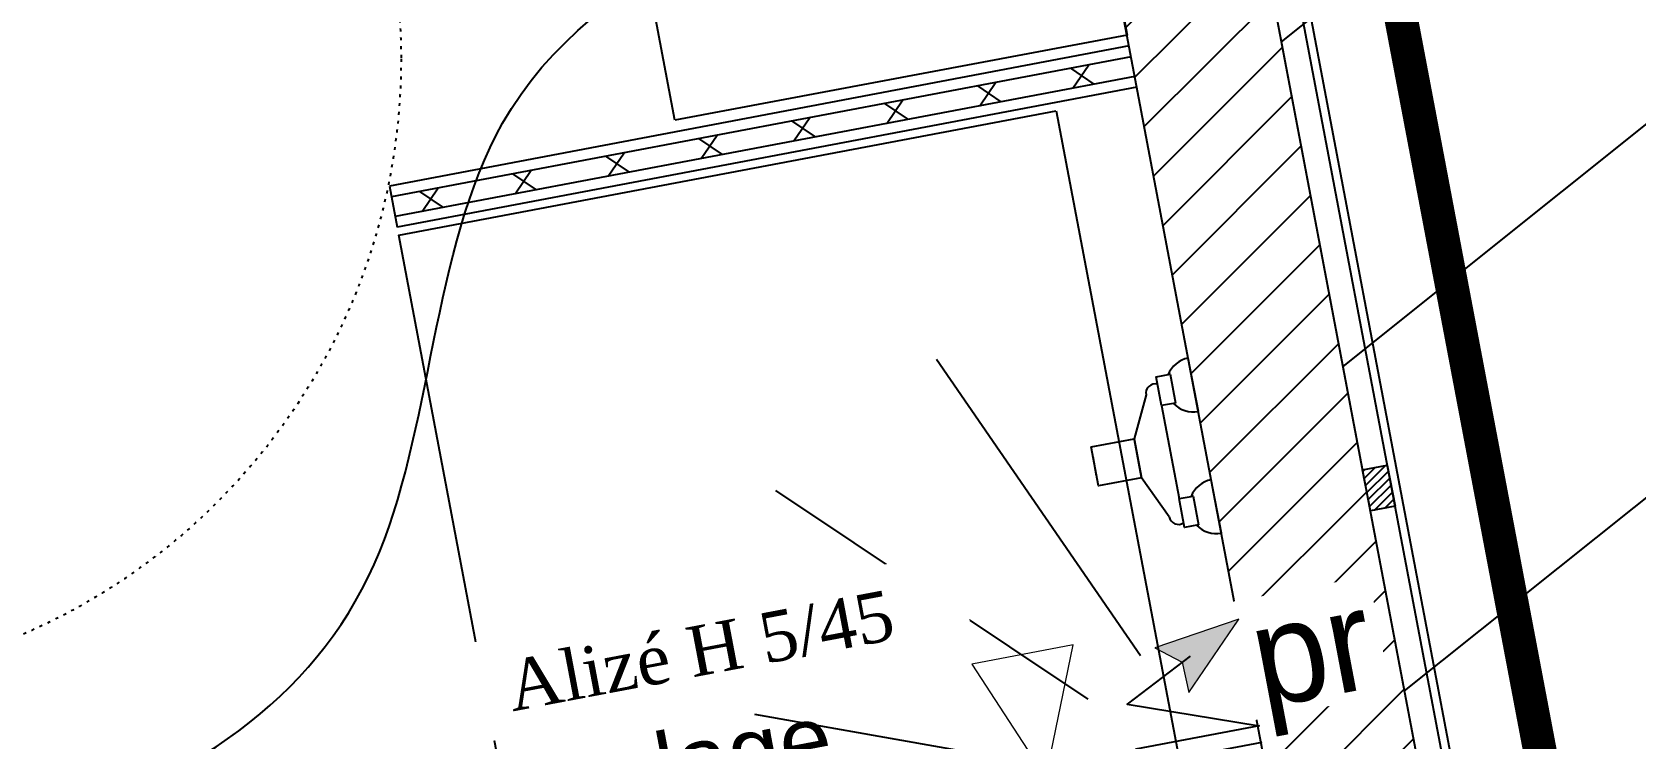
# Model space of a CAD drawing. Header units: centimetres. Extents: x 197412 to 267601, y -375791 to -305433.
# Drawn here: x 216468 to 218385, y -343928 to -343082 of the extents above; entities that cross this region are included whole.
import ezdxf

# ---------------------------------------------------------------- set-up
doc = ezdxf.new("R2010")
doc.units = ezdxf.units.CM
doc.linetypes.add('Style de ligne -5', pattern=[0.20828, 0.069425, -0.138855])
for name, color, linetype in [('3-BAT C-Niveau 0', 250, 'Continuous'), ('prlm-MOD', 64, 'Continuous'), ('prlm-MOD-PB', 123, 'Continuous'), ('prlm-VMC', 62, 'Continuous')]:
    doc.layers.add(name, color=color, linetype=linetype)
for name, color, linetype, lineweight in [('FAUX PLAFOND', 9, 'Continuous', 25), ('prlm-ELEC-CFO', 1, 'Continuous', 25), ('prlm-GAZ', 2, 'Continuous', 25)]:
    doc.layers.add(name, color=color, linetype=linetype, lineweight=lineweight)
doc.styles.add('Helvetica', font='arial.ttf')
doc.styles.add('prlm-elec-cfo', font='comic.ttf', dxfattribs={"height": 12})
doc.styles.add('prlm-vmc', font='pala.ttf', dxfattribs={"height": 14})

# ---------------------------------------------------------------- blocks, each defined once
blk = doc.blocks.new('xi.PR')
at = {"layer": 'prlm-ELEC-CFO', "lineweight": 5}
blk.add_hatch(color=0, dxfattribs=at).paths.add_polyline_path([(-3, 6), (-0.1, 3.7), (0, 0), (7.5, 7.5)])
at = {"layer": 'prlm-ELEC-CFO', "color": 0, "lineweight": 5, "flags": 128}
blk.add_lwpolyline([(-3, 6), (-0.1, 3.7), (0, 0), (7.5, 7.5)], close=True, dxfattribs=at)
at = {"layer": 'prlm-ELEC-CFO', "color": 0}
blk.add_lwpolyline([(0.95, 4.23), (-7.5, 0), (7.5, -5.5), (-7.5, -5.5), (-7.5, -7.5), (7.5, -7.5)], dxfattribs=at)
blk = doc.blocks.new('xi.dchrob')
at = {"layer": 'prlm-MOD', "color": 161}
for p, q in [((8.16, -2.3), (8.16, 2.3)), ((13.38, 1.16), (13.38, -1.16))]:
    blk.add_line(p, q, dxfattribs=at)
for points in [[(0, 10.66), (0, 4.16)], [(5.77, 7.56), (8.16, 2.38)], [(4.19, -5.66), (4.19, 5.66)], [(5.77, -7.26), (8.16, -2.37)], [(0, -4.16), (0, -10.66)]]:
    blk.add_lwpolyline(points, dxfattribs=at)
for points in [[(2.5, 9.16), (4.19, 9.16), (4.19, 5.66), (2.5, 5.66)], [(13.38, -2.37), (8.16, -2.37), (8.16, 2.38), (13.38, 2.38)], [(2.5, -5.66), (4.19, -5.66), (4.19, -9.16), (2.5, -9.16)]]:
    blk.add_lwpolyline(points, close=True, dxfattribs=at)
for centre, radius, start, end in [((0, 7.41), 3.25, 32.579, 90), ((4.65, 7.56), 1.13, 0, 114.0743), ((0, 7.41), 3.25, 270, 327.421), ((0, -7.41), 3.25, 32.579, 90), ((4.65, -7.26), 1.13, 245.9257, 360), ((0, -7.41), 3.25, 270, 327.421)]:
    blk.add_arc(centre, radius, start, end, dxfattribs=at)
blk = doc.blocks.new('xi.be')
at = {"layer": 'prlm-VMC', "color": 0, "linetype": 'ByBlock', "lineweight": 5, "flags": 128}
blk.add_lwpolyline([(-6.17, -15), (6.17, -15), (0, 0)], close=True, dxfattribs=at)
at = {"layer": 'prlm-VMC', "color": 0, "linetype": 'ByBlock', "lineweight": 5}
blk.add_solid([(0, -1), (5.17, -14), (-5.17, -14), (0, -1)], dxfattribs=at)
blk = doc.blocks.new('Groupe-207-1')
at = {"linetype": 'Continuous', "flags": 128}
blk.add_lwpolyline([(13479.5, -47118.25), (13464.67, -47039.63), (13518.72, -47029.44), (13533.54, -47108.05)], close=True, dxfattribs=at)
at = {"linetype": 'Continuous'}
for centre, major_axis in [((13500.42, -47073.48), (23.34, 4.4)), ((13519.9, -47069.71), (-0.28, 1.47)), ((13509.94, -47071.8), (-0.46, 2.46))]:
    blk.add_ellipse(centre, major_axis=major_axis, ratio=1, dxfattribs=at)
blk.add_open_spline([(13505.43, -47050.69), (13512.82, -47055.88), (13515.81, -47071.19), (13518.21, -47084.48), (13513.39, -47092.89)], degree=2, dxfattribs=at)
blk = doc.blocks.new('Groupe-208-1')
at = {"linetype": 'Continuous'}
for p, q in [((13535.14, -47182.33), (13510.78, -47146.86)), ((13528.89, -47187.49), (13491.57, -47162.52)), ((13528.01, -47196.25), (13489.03, -47189.35))]:
    blk.add_line(p, q, dxfattribs=at)
at = {"linetype": 'Continuous', "flags": 128}
blk.add_lwpolyline([(13525.08, -47117.13), (13539.97, -47195.73), (13461.36, -47210.61), (13446.48, -47132.01)], close=True, dxfattribs=at)

msp = doc.modelspace()

# ---------------------------------------------------------------- hatches: boundary and pattern name
at = {"linetype": 'Continuous'}
h = msp.add_hatch(dxfattribs=at)
h.set_pattern_fill('02_ISOLANT', color=256, scale=10, angle=-169.2764, style=0, pattern_type=2)
h.set_pattern_definition([(235.723595, (82441.66, 127994.64), (66.106423, -45.054865), []), (325.723595, (82441.66, 127994.64), (-45.054865, -66.106423), [])])
h.paths.add_polyline_path([(217786.5, -343135.4), (217782, -343111.8), (216897.7, -343279.3), (216902.2, -343302.9)])
at = {"layer": '3-BAT C-Niveau 0'}
h = msp.add_hatch(dxfattribs=at)
h.set_pattern_fill('MURS MACONNERIE-2', color=256, scale=10, style=0, pattern_type=2)
h.set_pattern_definition([(45, (82627.55, 127994.637), (-31.2347524, 39.0434405), [])])
h.paths.add_polyline_path([(218138.5, -344994.3), (218315.3, -344960.8), (217729.4, -341866.9), (217586, -342077.2)])
h = msp.add_hatch(dxfattribs=at)
h.set_pattern_fill('BOIS 45', color=256, scale=10, style=0, pattern_type=2)
h.set_pattern_definition([(45, (82441.6584, 127994.637), (0, -10), [])])
h.paths.add_polyline_path([(218068.1, -343655.1), (218058.8, -343606), (218088.2, -343600.4), (218097.5, -343649.5)])
at = {"layer": 'FAUX PLAFOND'}
h = msp.add_hatch(dxfattribs=at)
h.set_pattern_fill('BA 13', color=6, scale=10, style=0, pattern_type=2)
h.set_pattern_definition([(218.65981, (82441.66, 127994.64), (-199.24783, 287.75041), [])])
h.paths.add_polyline_path([(231437.6, -339270.7), (231393.3, -339279.1), (231393.3, -339279.2), (229700.5, -339599.8), (224818.6, -340524.4), (224818.6, -340524.3), (222646.5, -340935.7), (222646.5, -340935.7), (218945.4, -341636.6), (220323.7, -348914.6), (219107.7, -349144.9), (217729.4, -341866.9), (214344.2, -342508), (214325.6, -342409.7), (212095.3, -342832.1), (211556.4, -339986.5), (213785.8, -339559.1), (213767.1, -339460.8), (215316, -339167.5), (217152.3, -338819.7), (216443.4, -335076.3), (217624.3, -334852.7), (218340.7, -338635.3), (222076.9, -337927.7), (222128.4, -338199.9), (220944.3, -338424.1), (221396.5, -340811.7), (224752.6, -340175.9), (224395.1, -338287.7), (225513.6, -338075.9), (225706.2, -339093.9), (231208.4, -338051.9), (231208.4, -338052), (244427.3, -335548.6), (244658, -336766.9)])
h.paths.add_polyline_path([(217555.2, -339065.9), (218007.3, -341453.4), (220217.4, -341034.9), (219765.3, -338647.4)])
h.paths.add_polyline_path([(214589.7, -342100.7), (216484.4, -341741.8), (216032.3, -339354.3), (214137.6, -339713.1)])

# ---------------------------------------------------------------- linework, layer by layer
at = {"linetype": 'Continuous', "lineweight": 25}
for p, q in [((217779.6, -343099), (216895.3, -343266.5)), ((217788.9, -343148.2), (216904.6, -343315.6)), ((216895.3, -343266.5), (216904.6, -343315.6))]:
    msp.add_line(p, q, dxfattribs=at)
at = {"linetype": 'Continuous'}
for p, q in [((217782, -343111.8), (216897.7, -343279.3)), ((217782, -343111.8), (216897.7, -343279.3)), ((217786.5, -343135.4), (216902.2, -343302.9)), ((217786.5, -343135.4), (216902.2, -343302.9)), ((217788.9, -343148.2), (216904.6, -343315.6))]:
    msp.add_line(p, q, dxfattribs=at)
at = {"linetype": 'Style de ligne -5', "ltscale": 50.8}
msp.add_circle((216159.2, -343114.4), 750, dxfattribs=at)
at = {"layer": '3-BAT C-Niveau 0'}
for p, q in [((218315.3, -344960.8), (217729.4, -341866.9)), ((218315.3, -344960.8), (217729.4, -341866.9)), ((218138.5, -344994.3), (217586, -342077.2)), ((218138.5, -344994.3), (217604.7, -342175.5))]:
    msp.add_line(p, q, dxfattribs=at)
at = {"layer": '3-BAT C-Niveau 0', "flags": 128}
for points in [[(217753.3, -341831.8), (217763.1, -341830), (218354.8, -344954.3), (218345, -344956.2)], [(218068.1, -343655.1), (218058.8, -343606), (218088.2, -343600.4), (218097.5, -343649.5)]]:
    msp.add_lwpolyline(points, close=True, dxfattribs=at)
at = {"layer": 'prlm-ELEC-CFO'}
msp.add_spline([(215825.3, -344161.6), (216877, -343719.5), (217030.7, -343191.4), (217637.8, -342841.3)], degree=3, dxfattribs=at)

# ---------------------------------------------------------------- block references
at = {"xscale": 10, "yscale": 10, "zscale": 10}
for name in ['Groupe-207-1', 'Groupe-208-1']:
    msp.add_blockref(name, (82441.7, 127994.6), dxfattribs=at)
at = {"layer": 'prlm-MOD', "xscale": 10, "yscale": 10, "zscale": 10, "rotation": 190.7236014113933}
msp.add_blockref('xi.dchrob', (217870.1, -343577.1), dxfattribs=at)
at = {"layer": 'prlm-VMC', "xscale": 10, "yscale": 10, "zscale": 10, "rotation": 190.7693597518073}
msp.add_blockref('xi.be', (217680.1, -343974.4), dxfattribs=at)

# ---------------------------------------------------------------- texts
at = {"insert": (217100.7, -343944.1), "char_height": 80, "attachment_point": 2, "rotation": 10.7236, "line_spacing_factor": 0.834288, "style": 'Helvetica'}
msp.add_mtext('sol carrelage', dxfattribs=at)

# ---------------------------------------------------------------- next in the draw order: texts
at = {"layer": 'prlm-ELEC-CFO', "insert": (218001, -343837.1), "char_height": 120, "attachment_point": 5, "rotation": 10.7236, "line_spacing_factor": 0.8, "style": 'prlm-elec-cfo', "bg_fill": 3, "box_fill_scale": 1.1, "bg_fill_color": 256, "bg_fill_transparency": 0}
msp.add_mtext('pr', dxfattribs=at)
at = {"layer": 'prlm-VMC', "ltscale": 25, "insert": (217267, -343822.6), "char_height": 60, "width": 586.147, "attachment_point": 5, "rotation": 10.7236, "line_spacing_factor": 0.8, "style": 'prlm-vmc', "bg_fill": 2}
msp.add_mtext('Alizé H 5/45', dxfattribs=at)

# ---------------------------------------------------------------- next in the draw order: linework, layer by layer
at = {"layer": '3-BAT C-Niveau 0', "ltscale": 50.8, "flags": 128}
msp.add_lwpolyline([(222646.5, -340935.7), (218945.4, -341636.6), (220323.7, -348914.6), (219107.7, -349144.9), (217729.4, -341866.9), (214344.2, -342508), (214325.6, -342409.7), (212095.3, -342832.1), (211556.4, -339986.5)], dxfattribs=at)
at = {"layer": 'prlm-GAZ', "ltscale": 0.8, "const_width": 40}
msp.add_lwpolyline([(217850.6, -341723.9), (219221.4, -348962.5), (220459.8, -348728)], dxfattribs=at)
at = {"layer": 'prlm-MOD-PB'}
for p, q in [((219217.4, -348968.4), (217686.4, -340884)), ((219225.4, -348956.7), (217696.2, -340882.1))]:
    msp.add_line(p, q, dxfattribs=at)

# ---------------------------------------------------------------- next in the draw order: block references
at = {"layer": 'prlm-ELEC-CFO', "xscale": 10, "yscale": 10, "zscale": 10, "rotation": 10.72360141139323}
msp.add_blockref('xi.PR', (217851, -343872.3), dxfattribs=at)

doc.saveas('drawing.dxf')
